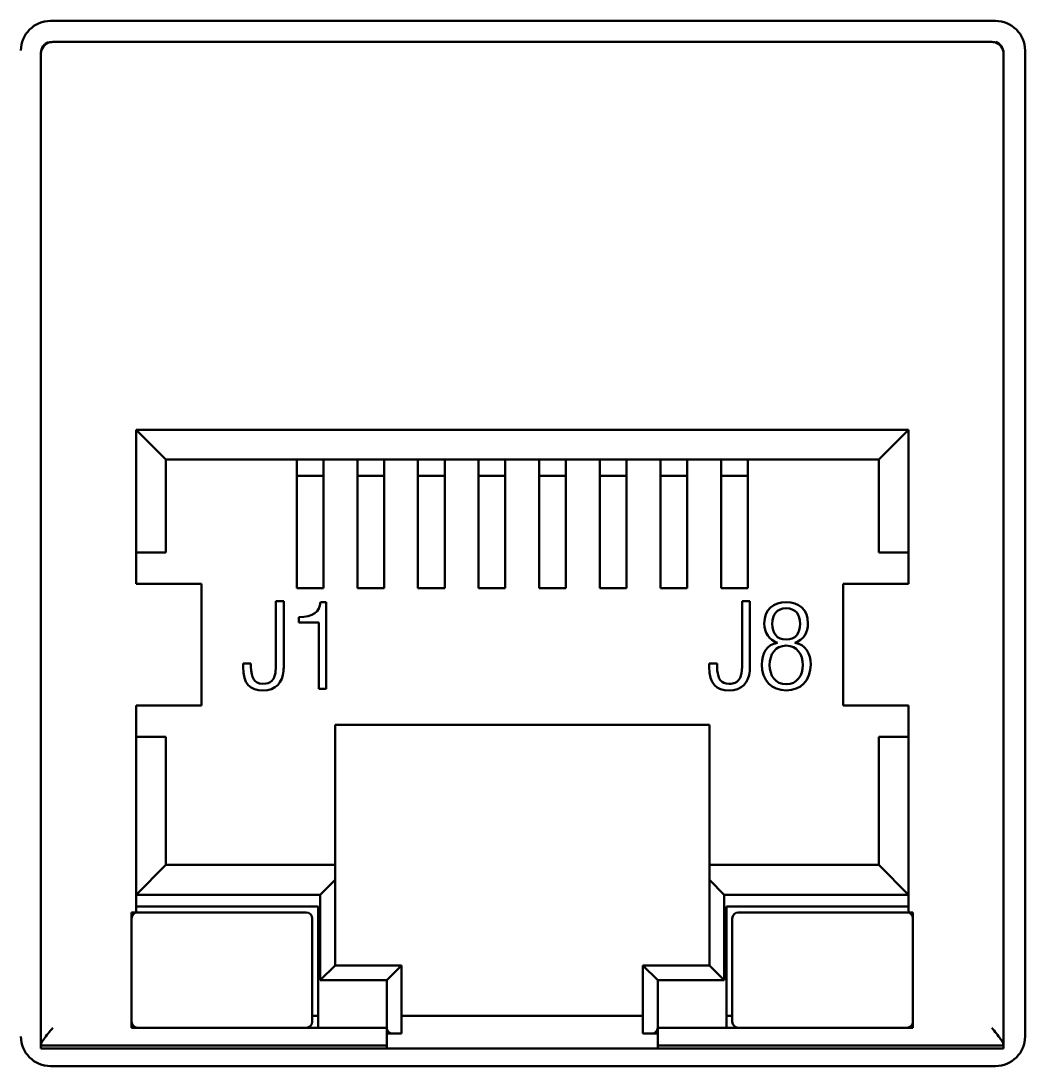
# Model space of a CAD drawing. Header units: millimetres. Extents: x 52 to 3850, y 79 to 1546.
# Drawn here: x 1266.57 to 1293.31, y 894.9 to 922.75 of the extents above; entities that cross this region are included whole.
import ezdxf

# ---------------------------------------------------------------- set-up
doc = ezdxf.new("R2010")
doc.units = ezdxf.units.MM
doc.header["$LTSCALE"] = 25
doc.layers.add('Visible', color=7, linetype='Continuous', lineweight=50)

msp = doc.modelspace()

# ---------------------------------------------------------------- linework, layer by layer
at = {"layer": 'Visible'}
for p, q in [((1292.52, 922.749), (1267.361, 922.749)), ((1267.309, 922.19), (1267.309, 922.169)), ((1292.421, 922.19), (1267.421, 922.19)), ((1292.533, 922.169), (1292.533, 922.19)), ((1267.104, 921.873), (1267.104, 921.894)), ((1267.104, 915.861), (1267.104, 921.873)), ((1292.737, 921.894), (1292.737, 921.873)), ((1292.737, 915.861), (1292.737, 921.873)), ((1293.311, 895.692), (1293.311, 921.958)), ((1267.104, 895.476), (1267.104, 915.861)), ((1292.737, 895.476), (1292.737, 915.861)), ((1290.206, 911.857), (1269.636, 911.857)), ((1269.636, 911.857), (1269.636, 907.751)), ((1269.636, 911.857), (1270.427, 911.066)), ((1290.206, 911.857), (1289.415, 911.066)), ((1290.206, 907.751), (1290.206, 911.857)), ((1270.427, 911.066), (1270.427, 908.582)), ((1289.415, 911.066), (1270.427, 911.066)), ((1273.916, 910.627), (1273.916, 911.066)), ((1274.628, 910.627), (1274.628, 911.066)), ((1275.53, 910.627), (1275.53, 911.066)), ((1276.242, 910.627), (1276.242, 911.066)), ((1277.144, 910.627), (1277.144, 911.066)), ((1277.856, 910.627), (1277.856, 911.066)), ((1278.758, 910.627), (1278.758, 911.066)), ((1279.47, 910.627), (1279.47, 911.066)), ((1280.372, 910.627), (1280.372, 911.066)), ((1281.084, 910.627), (1281.084, 911.066)), ((1281.986, 910.627), (1281.986, 911.066)), ((1282.698, 910.627), (1282.698, 911.066)), ((1283.6, 910.627), (1283.6, 911.066)), ((1284.312, 910.627), (1284.312, 911.066)), ((1285.214, 910.627), (1285.214, 911.066)), ((1285.926, 910.627), (1285.926, 911.066)), ((1289.415, 908.582), (1289.415, 911.066)), ((1273.916, 910.627), (1273.916, 910.616)), ((1274.628, 910.627), (1273.916, 910.627)), ((1273.916, 910.616), (1273.916, 907.633)), ((1274.628, 910.627), (1274.628, 910.616)), ((1274.628, 910.616), (1274.628, 907.633)), ((1276.242, 910.627), (1275.53, 910.627)), ((1275.53, 910.627), (1275.53, 910.616)), ((1275.53, 910.616), (1275.53, 907.633)), ((1276.242, 910.627), (1276.242, 910.616)), ((1276.242, 910.616), (1276.242, 907.633)), ((1277.144, 910.627), (1277.144, 910.616)), ((1277.856, 910.627), (1277.144, 910.627)), ((1277.144, 910.616), (1277.144, 907.633)), ((1277.856, 910.627), (1277.856, 910.616)), ((1277.856, 910.616), (1277.856, 907.633)), ((1279.47, 910.627), (1278.758, 910.627)), ((1278.758, 910.627), (1278.758, 910.616)), ((1278.758, 910.616), (1278.758, 907.633)), ((1279.47, 910.627), (1279.47, 910.616)), ((1279.47, 910.616), (1279.47, 907.633)), ((1280.372, 910.627), (1280.372, 910.616)), ((1280.372, 910.627), (1281.084, 910.627)), ((1280.372, 910.616), (1280.372, 907.633)), ((1281.084, 910.627), (1281.084, 910.616)), ((1281.084, 910.616), (1281.084, 907.633)), ((1281.986, 910.627), (1282.698, 910.627)), ((1281.986, 910.627), (1281.986, 910.616)), ((1281.986, 910.616), (1281.986, 907.633)), ((1282.698, 910.627), (1282.698, 910.616)), ((1282.698, 910.616), (1282.698, 907.633)), ((1283.6, 910.627), (1283.6, 910.616)), ((1283.6, 910.627), (1284.312, 910.627)), ((1283.6, 910.616), (1283.6, 907.633)), ((1284.312, 910.627), (1284.312, 910.616)), ((1284.312, 910.616), (1284.312, 907.633)), ((1285.214, 910.627), (1285.926, 910.627)), ((1285.214, 910.627), (1285.214, 910.616)), ((1285.214, 910.616), (1285.214, 907.633)), ((1285.926, 910.627), (1285.926, 910.616)), ((1285.926, 910.616), (1285.926, 907.633)), ((1270.427, 908.582), (1269.636, 908.582)), ((1290.206, 908.582), (1289.415, 908.582)), ((1270.099, 907.751), (1269.636, 907.751)), ((1270.099, 907.751), (1271.364, 907.751)), ((1271.377, 907.751), (1271.364, 907.751)), ((1271.377, 907.751), (1271.377, 904.508)), ((1273.916, 907.633), (1274.628, 907.633)), ((1275.53, 907.633), (1276.242, 907.633)), ((1277.144, 907.633), (1277.856, 907.633)), ((1278.758, 907.633), (1279.47, 907.633)), ((1281.084, 907.633), (1280.372, 907.633)), ((1282.698, 907.633), (1281.986, 907.633)), ((1284.312, 907.633), (1283.6, 907.633)), ((1285.926, 907.633), (1285.214, 907.633)), ((1288.477, 907.751), (1288.465, 907.751)), ((1288.465, 907.751), (1288.465, 904.508)), ((1288.477, 907.751), (1289.743, 907.751)), ((1290.206, 907.751), (1289.743, 907.751)), ((1273.568, 907.285), (1273.359, 907.285)), ((1274.698, 907.264), (1274.547, 907.264)), ((1274.698, 904.949), (1274.698, 907.264)), ((1285.981, 907.285), (1285.773, 907.285)), ((1273.973, 906.863), (1273.973, 906.721)), ((1273.973, 906.721), (1274.502, 906.721)), ((1274.502, 906.721), (1274.502, 904.949)), ((1286.716, 906.182), (1286.716, 906.176)), ((1287.182, 906.176), (1287.182, 906.182)), ((1272.485, 905.631), (1272.485, 905.537)), ((1272.696, 905.631), (1272.485, 905.631)), ((1284.899, 905.631), (1284.899, 905.537)), ((1285.109, 905.631), (1284.899, 905.631)), ((1274.502, 904.949), (1274.698, 904.949)), ((1270.099, 904.508), (1269.636, 904.508)), ((1269.636, 904.508), (1269.636, 898.993)), ((1270.099, 904.508), (1271.364, 904.508)), ((1271.377, 904.508), (1271.364, 904.508)), ((1288.477, 904.508), (1288.465, 904.508)), ((1288.477, 904.508), (1289.743, 904.508)), ((1290.206, 904.508), (1289.743, 904.508)), ((1290.206, 898.993), (1290.206, 904.508)), ((1274.937, 903.993), (1274.937, 900.259)), ((1284.905, 903.993), (1274.937, 903.993)), ((1284.905, 900.259), (1284.905, 903.993)), ((1269.636, 903.677), (1270.427, 903.677)), ((1270.427, 903.677), (1270.427, 900.259)), ((1289.415, 903.677), (1290.206, 903.677)), ((1289.415, 900.259), (1289.415, 903.677)), ((1269.636, 899.468), (1270.427, 900.259)), ((1270.427, 900.259), (1274.937, 900.259)), ((1274.937, 900.259), (1274.937, 899.864)), ((1284.905, 899.864), (1284.905, 900.259)), ((1284.905, 900.259), (1289.415, 900.259)), ((1290.206, 899.468), (1289.415, 900.259)), ((1274.937, 899.864), (1274.541, 899.468)), ((1274.937, 899.864), (1274.937, 897.585)), ((1284.905, 897.585), (1284.905, 899.864)), ((1285.301, 899.468), (1284.905, 899.864)), ((1274.541, 899.468), (1269.636, 899.468)), ((1274.541, 897.19), (1274.541, 899.468)), ((1290.206, 899.468), (1285.301, 899.468)), ((1285.301, 899.468), (1285.301, 897.19)), ((1269.517, 898.993), (1269.517, 895.924)), ((1269.636, 898.993), (1269.517, 898.993)), ((1274.486, 899.152), (1269.636, 899.152)), ((1269.676, 898.993), (1274.169, 898.993)), ((1274.486, 895.924), (1274.486, 899.152)), ((1285.356, 895.924), (1285.356, 899.152)), ((1285.356, 899.152), (1290.206, 899.152)), ((1285.672, 898.993), (1290.166, 898.993)), ((1290.324, 898.993), (1290.206, 898.993)), ((1290.324, 895.924), (1290.324, 898.993)), ((1274.328, 898.835), (1274.328, 896.24)), ((1285.514, 896.24), (1285.514, 898.835)), ((1274.541, 897.19), (1274.937, 897.585)), ((1274.937, 897.585), (1276.709, 897.585)), ((1276.313, 897.19), (1276.709, 897.585)), ((1276.709, 897.585), (1276.709, 895.766)), ((1283.133, 895.766), (1283.133, 897.585)), ((1283.133, 897.585), (1284.905, 897.585)), ((1283.133, 897.585), (1283.528, 897.19)), ((1284.905, 897.585), (1285.301, 897.19)), ((1276.313, 897.19), (1274.541, 897.19)), ((1276.313, 895.924), (1276.313, 897.19)), ((1283.528, 897.19), (1283.528, 895.924)), ((1285.301, 897.19), (1283.528, 897.19)), ((1274.328, 896.24), (1274.486, 896.24)), ((1274.328, 896.24), (1274.328, 896.082)), ((1276.709, 896.24), (1283.133, 896.24)), ((1285.356, 896.24), (1285.514, 896.24)), ((1285.514, 896.082), (1285.514, 896.24)), ((1269.517, 895.924), (1276.313, 895.924)), ((1276.313, 895.924), (1276.313, 895.449)), ((1283.528, 895.449), (1283.528, 895.924)), ((1283.528, 895.924), (1290.324, 895.924)), ((1276.472, 895.766), (1276.313, 895.766)), ((1276.709, 895.766), (1276.472, 895.766)), ((1283.37, 895.766), (1283.133, 895.766)), ((1283.528, 895.766), (1283.37, 895.766)), ((1267.104, 895.476), (1267.104, 895.449)), ((1267.104, 895.449), (1276.313, 895.449)), ((1267.104, 895.449), (1267.104, 895.37)), ((1276.313, 895.37), (1267.104, 895.37)), ((1276.313, 895.449), (1276.313, 895.37)), ((1283.528, 895.37), (1276.313, 895.37)), ((1283.528, 895.449), (1292.737, 895.449)), ((1283.528, 895.449), (1283.528, 895.37)), ((1292.737, 895.37), (1283.528, 895.37)), ((1292.737, 895.476), (1292.737, 895.449)), ((1292.737, 895.449), (1292.737, 895.37)), ((1267.361, 894.901), (1292.52, 894.901))]:
    msp.add_line(p, q, dxfattribs=at)
for centre, radius, start, end in [((1267.361, 921.958), 0.791, 90, 180), ((1292.52, 921.958), 0.791, 0, 90), ((1267.421, 921.873), 0.316, 90, 104.4775), ((1292.421, 921.873), 0.316, 75.5225, 90), ((1269.676, 898.835), 0.158, 90, 180), ((1285.672, 898.835), 0.158, 90, 180), ((1269.676, 896.082), 0.158, 180, 270), ((1274.169, 896.082), 0.158, 270, 0), ((1285.672, 896.082), 0.158, 180, 270), ((1290.166, 896.082), 0.158, 270, 0), ((1267.361, 895.692), 0.791, 180, 270), ((1292.52, 895.692), 0.791, 270, 0)]:
    msp.add_arc(centre, radius, start, end, dxfattribs=at)
at = {"layer": 'Visible', "extrusion": (0, 0, -1)}
for centre, radius, start, end in [((-1267.421, 921.894), 0.316, 0, 69.2952), ((-1267.421, 921.873), 0.316, 0, 75.5225), ((-1292.421, 921.873), 0.316, 104.4775, 180), ((-1292.421, 921.894), 0.316, 110.7048, 180), ((-1274.169, 898.835), 0.158, 90, 180), ((-1290.166, 898.835), 0.158, 90, 180)]:
    msp.add_arc(centre, radius, start, end, dxfattribs=at)
for centre, major_axis, ratio, start_param, end_param in [((1208.741, 955.223), (65.735, -48.178), 0.063898, -0.04204, 0.085541), ((1276.472, 895.924), (0.112, 0.112), 1, 2.356194, 3.926991), ((1283.37, 895.924), (0.112, -0.112), 1, -0.785398, 0.785398)]:
    msp.add_ellipse(centre, major_axis=major_axis, ratio=ratio, start_param=start_param, end_param=end_param, dxfattribs=at)
at = {"layer": 'Visible'}
for points, knots in [([(1272.485, 905.537), (1272.485, 905.084), (1272.678, 904.911), (1273.013, 904.911), (1273.36, 904.911), (1273.535, 905.117), (1273.563, 905.431), (1273.566, 905.465), (1273.568, 905.503), (1273.568, 905.534), (1273.568, 905.954), (1273.568, 906.717), (1273.568, 907.285)], [0, 0, 0, 0, 0.1240601, 0.1240601, 0.1240601, 0.2526452, 0.2526452, 0.2526452, 0.2666431, 0.2666431, 0.2666431, 0.5006382, 0.5006382, 0.5006382, 0.5006382]), ([(1273.359, 907.285), (1273.359, 906.742), (1273.359, 906.2), (1273.359, 905.556), (1273.359, 905.461), (1273.352, 905.399), (1273.339, 905.34), (1273.335, 905.323), (1273.331, 905.308), (1273.326, 905.294), (1273.316, 905.264), (1273.306, 905.241), (1273.294, 905.222), (1273.288, 905.211), (1273.282, 905.202), (1273.275, 905.193), (1273.268, 905.184), (1273.261, 905.176), (1273.254, 905.169), (1273.197, 905.111), (1273.14, 905.087), (1273.004, 905.087), (1272.781, 905.087), (1272.702, 905.251), (1272.696, 905.541), (1272.696, 905.552), (1272.696, 905.567), (1272.696, 905.576), (1272.696, 905.589), (1272.696, 905.614), (1272.696, 905.631)], [0.529298, 0.529298, 0.529298, 0.529298, 0.7527841, 0.7527841, 0.7527841, 0.7724022, 0.7724022, 0.7724022, 0.7780083, 0.7780083, 0.7780083, 0.790103, 0.790103, 0.790103, 0.7966375, 0.7966375, 0.7966375, 0.8035157, 0.8035157, 0.8035157, 0.8581297, 0.8581297, 0.8581297, 0.9478884, 0.9478884, 0.9478884, 0.9515183, 0.9515183, 0.9515183, 0.9582935, 0.9582935, 0.9582935, 0.9582935]), ([(1284.899, 905.537), (1284.899, 905.084), (1285.092, 904.911), (1285.427, 904.911), (1285.774, 904.911), (1285.949, 905.117), (1285.977, 905.431), (1285.98, 905.465), (1285.981, 905.503), (1285.981, 905.534), (1285.981, 905.954), (1285.981, 906.717), (1285.981, 907.285)], [0, 0, 0, 0, 0.1240601, 0.1240601, 0.1240601, 0.2526452, 0.2526452, 0.2526452, 0.2666431, 0.2666431, 0.2666431, 0.5006382, 0.5006382, 0.5006382, 0.5006382]), ([(1285.773, 907.285), (1285.773, 906.742), (1285.773, 906.2), (1285.773, 905.556), (1285.773, 905.495), (1285.771, 905.46), (1285.765, 905.412), (1285.764, 905.405), (1285.763, 905.398), (1285.762, 905.392), (1285.759, 905.373), (1285.756, 905.355), (1285.752, 905.34), (1285.74, 905.286), (1285.725, 905.25), (1285.708, 905.222), (1285.702, 905.211), (1285.695, 905.202), (1285.689, 905.193), (1285.682, 905.184), (1285.675, 905.176), (1285.668, 905.169), (1285.66, 905.161), (1285.652, 905.154), (1285.644, 905.148), (1285.636, 905.141), (1285.627, 905.136), (1285.618, 905.13), (1285.609, 905.125), (1285.599, 905.12), (1285.589, 905.116), (1285.547, 905.098), (1285.497, 905.087), (1285.418, 905.087), (1285.221, 905.087), (1285.136, 905.214), (1285.115, 905.442), (1285.113, 905.463), (1285.112, 905.484), (1285.111, 905.507), (1285.11, 905.518), (1285.11, 905.529), (1285.11, 905.541), (1285.109, 905.552), (1285.109, 905.567), (1285.109, 905.576), (1285.109, 905.589), (1285.109, 905.614), (1285.109, 905.631)], [0.529298, 0.529298, 0.529298, 0.529298, 0.7527841, 0.7527841, 0.7527841, 0.765425, 0.765425, 0.765425, 0.7671896, 0.7671896, 0.7671896, 0.7724022, 0.7724022, 0.7724022, 0.790103, 0.790103, 0.790103, 0.7966375, 0.7966375, 0.7966375, 0.8035157, 0.8035157, 0.8035157, 0.8108798, 0.8108798, 0.8108798, 0.8184976, 0.8184976, 0.8184976, 0.8262942, 0.8262942, 0.8262942, 0.8581297, 0.8581297, 0.8581297, 0.9371411, 0.9371411, 0.9371411, 0.944306, 0.944306, 0.944306, 0.9478884, 0.9478884, 0.9478884, 0.9515183, 0.9515183, 0.9515183, 0.9582935, 0.9582935, 0.9582935, 0.9582935]), ([(1287.182, 906.182), (1287.414, 906.244), (1287.529, 906.473), (1287.529, 907.071), (1287.288, 907.263), (1286.612, 907.263), (1286.366, 907.071), (1286.366, 906.47), (1286.491, 906.244), (1286.716, 906.182)], [0.4255267, 0.4255267, 0.4255267, 0.4255267, 0.509647, 0.509647, 0.6562566, 0.6562566, 0.8015212, 0.8015212, 0.8860605, 0.8860605, 0.8860605, 0.8860605]), ([(1286.576, 906.682), (1286.576, 906.929), (1286.701, 907.099), (1287.199, 907.099), (1287.321, 906.929), (1287.321, 906.434), (1287.199, 906.268), (1286.701, 906.268), (1286.576, 906.434), (1286.576, 906.682)], [0, 0, 0, 0, 0.248438, 0.248438, 0.5, 0.5, 0.751563, 0.751563, 1, 1, 1, 1]), ([(1286.299, 905.604), (1286.299, 905.17), (1286.564, 904.911), (1287.339, 904.911), (1287.601, 905.17), (1287.601, 905.872), (1287.467, 906.149), (1287.182, 906.176)], [0, 0, 0, 0, 0.161483, 0.161483, 0.3242682, 0.3242682, 0.4246233, 0.4246233, 0.4246233, 0.4246233]), ([(1286.509, 905.587), (1286.509, 905.869), (1286.656, 906.104), (1287.244, 906.104), (1287.392, 905.869), (1287.392, 905.31), (1287.244, 905.075), (1286.656, 905.075), (1286.509, 905.31), (1286.509, 905.587)], [0, 0, 0, 0, 0.252089, 0.252089, 0.504178, 0.504178, 0.752089, 0.752089, 1, 1, 1, 1]), ([(1267.104, 895.476), (1267.104, 895.491), (1267.113, 895.512), (1267.141, 895.563), (1267.162, 895.593), (1267.214, 895.666), (1267.253, 895.716), (1267.336, 895.82), (1267.38, 895.874), (1267.421, 895.924)], [0.10182185, 0.10182185, 0.10182185, 0.10182185, 0.11005537, 0.11005537, 0.1182889, 0.1182889, 0.13044589, 0.13044589, 0.14260288, 0.14260288, 0.14260288, 0.14260288]), ([(1292.737, 895.476), (1292.737, 895.491), (1292.729, 895.512), (1292.7, 895.563), (1292.68, 895.593), (1292.628, 895.666), (1292.589, 895.716), (1292.506, 895.82), (1292.461, 895.874), (1292.421, 895.924)], [-0.04078103, -0.04078103, -0.04078103, -0.04078103, -0.03254751, -0.03254751, -0.02431399, -0.02431399, -0.01215699, -0.01215699, 0, 0, 0, 0])]:
    msp.add_open_spline(points, degree=3, knots=knots, dxfattribs=at)
msp.add_open_spline([(1286.716, 906.176), (1286.433, 906.149), (1286.299, 905.872), (1286.299, 905.604)], degree=3, dxfattribs=at)

doc.saveas('drawing.dxf')
